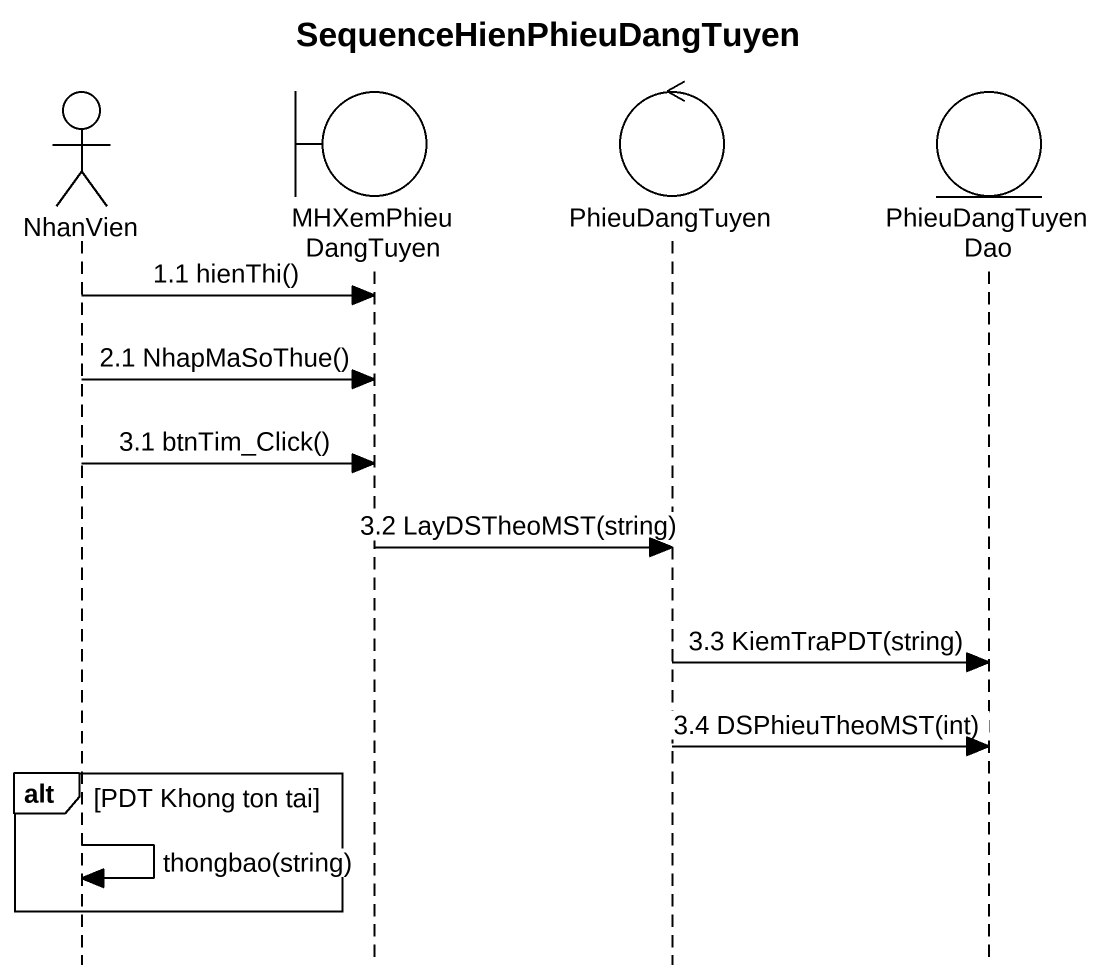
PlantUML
@startuml
title SequenceHienPhieuDangTuyen
hide footbox
actor NhanVien
boundary MHXemPhieuDangTuyen
control PhieuDangTuyen
entity PhieuDangTuyenDao

NhanVien -> MHXemPhieuDangTuyen : 1.1 hienThi()
NhanVien -> MHXemPhieuDangTuyen : 2.1 NhapMaSoThue()
NhanVien -> MHXemPhieuDangTuyen : 3.1 btnTim_Click()
MHXemPhieuDangTuyen -> PhieuDangTuyen : 3.2 LayDSTheoMST(string)
PhieuDangTuyen -> PhieuDangTuyenDao : 3.3 KiemTraPDT(string)
PhieuDangTuyen -> PhieuDangTuyenDao : 3.4 DSPhieuTheoMST(int)
alt PDT Khong ton tai
  NhanVien -> NhanVien : thongbao(string)
end
@enduml
